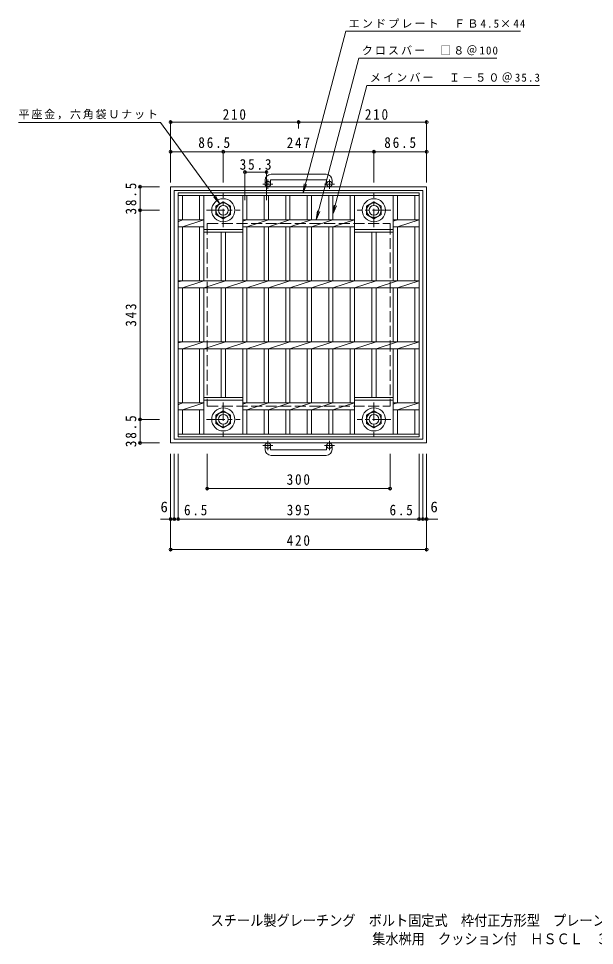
# Model space of a CAD drawing. Units: millimetres at full size, sheet at 1:6. Extents: x -828 to 1068, y -823 to 697.
# Drawn here: x -828 to 117, y -823 to 697 of the extents above; entities that cross this region are included whole.
import ezdxf
from ezdxf.enums import TextEntityAlignment as Align

# ---------------------------------------------------------------- set-up
doc = ezdxf.new("R2010")
doc.units = ezdxf.units.MM
doc.header["$LTSCALE"] = 6
doc.header["$PDMODE"] = 32
doc.header["$PDSIZE"] = 4.8
doc.linetypes.add('CHAIN1', pattern=[8, 5, -1, 1, -1])
doc.linetypes.add('DASHED3', pattern=[4, 3, -1])
for name, color, linetype, lineweight in [('E-1', 2, 'Continuous', 9), ('E-2', 3, 'Continuous', 9), ('E-4', 7, 'Continuous', 9), ('E-5', 7, 'Continuous', 9), ('F-F_F-Fﾚｲﾔ', 2, 'Continuous', 9)]:
    doc.layers.add(name, color=color, linetype=linetype, lineweight=lineweight)
doc.styles.add('ＭＳ ゴシック', font='')
doc.styles.get('ＭＳ ゴシック').set_extended_font_data('MS Gothic')

msp = doc.modelspace()

# ---------------------------------------------------------------- linework, layer by layer
at = {"layer": 'E-1'}
for p, q in [((-323.283, 441.544), (-413.283, 441.544)), ((-423.283, 431.545), (-423.283, 425.445)), ((-414.284, 431.545), (-414.284, 425.445)), ((-413.283, 432.544), (-323.283, 432.544)), ((-322.284, 431.545), (-322.284, 425.445)), ((-313.283, 431.545), (-313.283, 425.445)), ((-578.283, 420.945), (-578.283, 0.945)), ((-578.283, 420.945), (-158.283, 420.945)), ((-572.283, 414.945), (-572.283, 6.945)), ((-572.283, 414.945), (-164.284, 414.945)), ((-164.284, 414.945), (-164.284, 6.945)), ((-158.283, 420.945), (-158.283, 0.945)), ((-244.783, 396.301), (-256.784, 389.373)), ((-232.784, 389.373), (-244.783, 396.301)), ((-256.784, 389.373), (-256.784, 375.516)), ((-232.784, 375.516), (-232.784, 389.373)), ((-256.784, 375.516), (-244.783, 368.588)), ((-244.783, 368.588), (-232.784, 375.516)), ((-491.784, 53.301), (-503.784, 46.372)), ((-503.784, 46.372), (-503.784, 32.516)), ((-479.784, 46.372), (-491.784, 53.301)), ((-479.784, 32.516), (-479.784, 46.372)), ((-256.783, 46.372), (-244.782, 53.301)), ((-256.783, 32.516), (-256.783, 46.372)), ((-244.782, 53.301), (-232.783, 46.372)), ((-232.783, 46.372), (-232.783, 32.516)), ((-503.784, 32.516), (-491.784, 25.587)), ((-491.784, 25.587), (-479.784, 32.516)), ((-244.782, 25.587), (-256.783, 32.516)), ((-232.783, 32.516), (-244.782, 25.587)), ((-578.283, 0.945), (-158.283, 0.945)), ((-572.283, 6.945), (-164.284, 6.945)), ((-423.283, -9.656), (-423.283, -3.556)), ((-414.284, -9.656), (-414.284, -3.556)), ((-413.283, -10.656), (-323.283, -10.656)), ((-322.284, -9.656), (-322.284, -3.556)), ((-313.283, -9.656), (-313.283, -3.556)), ((-323.283, -19.656), (-413.283, -19.656))]:
    msp.add_line(p, q, dxfattribs=at)
at = {"layer": 'E-1', "linetype": 'CHAIN1'}
for p, q in [((-418.784, 417.337), (-418.784, 432.935)), ((-317.783, 417.337), (-317.783, 432.935)), ((-410.62, 425.445), (-427.028, 425.445)), ((-309.62, 425.445), (-326.027, 425.445)), ((-491.784, 354.808), (-491.784, 410.082)), ((-244.783, 354.808), (-244.783, 410.082)), ((-519.421, 382.445), (-464.147, 382.445)), ((-217.147, 382.445), (-272.42, 382.445)), ((-491.784, 67.08), (-491.784, 11.807)), ((-244.782, 67.08), (-244.782, 11.807)), ((-519.421, 39.444), (-464.147, 39.444)), ((-217.146, 39.444), (-272.419, 39.444)), ((-418.784, 4.551), (-418.784, -11.046)), ((-317.783, 4.551), (-317.783, -11.046)), ((-410.62, -3.556), (-427.028, -3.556)), ((-309.62, -3.556), (-326.027, -3.556))]:
    msp.add_line(p, q, dxfattribs=at)
at = {"layer": 'E-1', "linetype": 'DASHED3'}
for p, q in [((-518.283, 360.945), (-518.283, 60.944)), ((-518.283, 360.945), (-218.283, 360.945)), ((-218.283, 360.945), (-218.283, 60.944)), ((-518.283, 60.944), (-218.283, 60.944))]:
    msp.add_line(p, q, dxfattribs=at)
at = {"layer": 'E-1'}
msp.add_lwpolyline([(-479.784, 389.373), (-479.784, 375.516), (-491.784, 368.588), (-503.784, 375.516), (-503.784, 389.373), (-491.784, 396.301)], close=True, dxfattribs=at)
for centre, radius in [((-418.784, 425.445), 4.5), ((-317.783, 425.445), 4.5), ((-491.784, 382.445), 19), ((-244.783, 382.445), 19), ((-491.784, 382.445), 12), ((-491.784, 382.445), 8), ((-244.783, 382.445), 12), ((-244.783, 382.445), 8), ((-491.784, 39.444), 19), ((-491.784, 39.444), 12), ((-491.784, 39.444), 8), ((-244.782, 39.444), 19), ((-244.782, 39.444), 12), ((-244.782, 39.444), 8), ((-418.784, -3.556), 4.5), ((-317.783, -3.556), 4.5)]:
    msp.add_circle(centre, radius, dxfattribs=at)
for centre, radius, start, end in [((-413.283, 431.545), 10, 90, 180), ((-323.283, 431.545), 10, 0, 90), ((-413.283, 431.545), 1, 90, 180), ((-323.283, 431.545), 1, 0, 90), ((-413.283, -9.656), 10, 180, 270), ((-413.283, -9.656), 1, 180, 270), ((-323.283, -9.656), 10, 270, 0), ((-323.283, -9.656), 1, 270, 0)]:
    msp.add_arc(centre, radius, start, end, dxfattribs=at)
at = {"layer": 'E-2'}
for p, q in [((-565.784, 10.944), (-565.784, 410.945)), ((-565.784, 410.945), (-170.783, 410.945)), ((-170.783, 10.944), (-170.783, 410.945)), ((-565.784, 406.445), (-170.783, 406.445)), ((-558.783, 366.594), (-558.783, 406.445)), ((-530.584, 366.594), (-530.584, 406.445)), ((-523.584, 266.595), (-523.584, 406.445)), ((-459.984, 266.595), (-459.984, 406.445)), ((-452.984, 366.594), (-452.984, 406.445)), ((-424.684, 366.594), (-424.684, 406.445)), ((-417.684, 366.594), (-417.684, 406.445)), ((-389.483, 366.594), (-389.483, 406.445)), ((-382.483, 366.594), (-382.483, 406.445)), ((-354.182, 366.594), (-354.182, 406.445)), ((-347.182, 366.594), (-347.182, 406.445)), ((-318.882, 366.594), (-318.882, 406.445)), ((-311.882, 366.594), (-311.882, 406.445)), ((-283.583, 366.594), (-283.583, 406.445)), ((-276.583, 266.595), (-276.583, 406.445)), ((-212.983, 266.595), (-212.983, 406.445)), ((-205.983, 366.594), (-205.983, 406.445)), ((-177.783, 366.594), (-177.783, 406.445)), ((-565.784, 363.502), (-558.783, 366.594)), ((-565.784, 366.594), (-523.584, 366.594)), ((-558.783, 355.295), (-523.584, 366.594)), ((-459.984, 364.353), (-452.984, 366.594)), ((-459.984, 366.594), (-276.584, 366.594)), ((-452.984, 355.295), (-417.684, 366.594)), ((-417.684, 355.295), (-382.483, 366.594)), ((-382.484, 355.295), (-347.183, 366.594)), ((-347.183, 355.295), (-311.883, 366.594)), ((-311.883, 355.295), (-276.584, 366.594)), ((-170.783, 366.594), (-212.983, 366.594)), ((-205.984, 366.594), (-212.983, 364.354)), ((-205.985, 355.295), (-170.485, 366.594)), ((-565.784, 355.295), (-523.584, 355.295)), ((-558.783, 266.595), (-558.783, 355.295)), ((-530.584, 266.595), (-530.584, 355.295)), ((-523.584, 350.945), (-459.984, 350.945)), ((-459.984, 355.295), (-276.583, 355.295)), ((-452.984, 266.595), (-452.984, 355.295)), ((-424.684, 266.595), (-424.684, 355.295)), ((-417.684, 266.595), (-417.684, 355.295)), ((-389.483, 266.595), (-389.483, 355.295)), ((-382.483, 266.595), (-382.483, 355.295)), ((-354.182, 266.595), (-354.182, 355.295)), ((-347.182, 266.595), (-347.182, 355.295)), ((-318.882, 266.595), (-318.882, 355.295)), ((-311.882, 266.595), (-311.882, 355.295)), ((-283.583, 266.595), (-283.583, 355.295)), ((-276.583, 350.945), (-212.984, 350.945)), ((-170.783, 355.295), (-212.983, 355.295)), ((-205.983, 266.595), (-205.983, 355.295)), ((-177.783, 266.595), (-177.783, 355.295)), ((-523.584, 346.445), (-459.984, 346.445)), ((-495.284, 266.595), (-495.284, 346.445)), ((-488.285, 266.595), (-488.285, 346.445)), ((-276.583, 346.445), (-212.984, 346.445)), ((-248.283, 266.595), (-248.283, 346.445)), ((-241.283, 266.595), (-241.283, 346.445)), ((-565.784, 266.595), (-170.783, 266.595)), ((-565.784, 264.913), (-558.783, 266.594)), ((-558.783, 255.295), (-523.584, 266.594)), ((-523.584, 255.295), (-488.284, 266.594)), ((-488.285, 255.295), (-452.984, 266.594)), ((-452.984, 255.295), (-417.684, 266.594)), ((-417.684, 255.295), (-382.483, 266.594)), ((-382.484, 255.295), (-347.183, 266.594)), ((-347.183, 255.295), (-311.883, 266.594)), ((-311.883, 255.295), (-276.584, 266.594)), ((-276.584, 255.295), (-241.284, 266.594)), ((-241.284, 255.295), (-205.984, 266.594)), ((-205.985, 255.295), (-170.485, 266.594)), ((-565.784, 255.294), (-170.783, 255.294)), ((-558.783, 166.595), (-558.783, 255.294)), ((-530.584, 166.595), (-530.584, 255.294)), ((-523.584, 166.595), (-523.584, 255.294)), ((-495.284, 166.595), (-495.284, 255.294)), ((-488.285, 166.595), (-488.285, 255.294)), ((-459.984, 166.595), (-459.984, 255.294)), ((-452.984, 166.595), (-452.984, 255.294)), ((-424.684, 166.595), (-424.684, 255.294)), ((-417.684, 166.595), (-417.684, 255.294)), ((-389.483, 166.595), (-389.483, 255.294)), ((-382.483, 166.595), (-382.483, 255.294)), ((-354.182, 166.595), (-354.182, 255.294)), ((-347.182, 166.595), (-347.182, 255.294)), ((-318.882, 166.595), (-318.882, 255.294)), ((-311.882, 166.595), (-311.882, 255.294)), ((-283.583, 166.595), (-283.583, 255.294)), ((-276.583, 166.595), (-276.583, 255.294)), ((-248.283, 166.595), (-248.283, 255.294)), ((-241.283, 166.595), (-241.283, 255.294)), ((-212.983, 166.595), (-212.983, 255.294)), ((-205.983, 166.595), (-205.983, 255.294)), ((-177.783, 166.595), (-177.783, 255.294)), ((-565.784, 166.595), (-170.783, 166.595)), ((-565.784, 164.913), (-558.783, 166.594)), ((-565.784, 155.294), (-170.783, 155.294)), ((-558.783, 155.295), (-523.584, 166.594)), ((-558.783, 66.595), (-558.783, 155.294)), ((-530.584, 66.595), (-530.584, 155.294)), ((-523.584, 155.295), (-488.284, 166.594)), ((-523.584, 66.595), (-523.584, 155.294)), ((-495.284, 75.444), (-495.284, 155.294)), ((-488.285, 155.295), (-452.984, 166.594)), ((-488.285, 75.444), (-488.285, 155.294)), ((-459.984, 15.444), (-459.984, 155.294)), ((-452.984, 155.295), (-417.684, 166.594)), ((-452.984, 66.595), (-452.984, 155.294)), ((-424.684, 66.595), (-424.684, 155.294)), ((-417.684, 155.295), (-382.483, 166.594)), ((-417.684, 66.595), (-417.684, 155.294)), ((-389.483, 66.595), (-389.483, 155.294)), ((-382.484, 155.295), (-347.183, 166.594)), ((-382.483, 66.595), (-382.483, 155.294)), ((-354.182, 66.595), (-354.182, 155.294)), ((-347.183, 155.295), (-311.883, 166.594)), ((-347.182, 66.595), (-347.182, 155.294)), ((-318.882, 66.595), (-318.882, 155.294)), ((-311.883, 155.295), (-276.584, 166.594)), ((-311.882, 66.595), (-311.882, 155.294)), ((-283.583, 66.595), (-283.583, 155.294)), ((-276.584, 155.295), (-241.284, 166.594)), ((-276.583, 66.595), (-276.583, 155.294)), ((-248.283, 75.444), (-248.283, 155.294)), ((-241.284, 155.295), (-205.984, 166.594)), ((-241.283, 75.444), (-241.283, 155.294)), ((-212.983, 15.444), (-212.983, 155.294)), ((-205.985, 155.295), (-170.485, 166.594)), ((-205.983, 66.595), (-205.983, 155.294)), ((-177.783, 66.595), (-177.783, 155.294)), ((-565.784, 63.503), (-558.783, 66.594)), ((-459.984, 75.444), (-523.584, 75.444)), ((-459.984, 70.944), (-523.584, 70.944)), ((-523.584, 15.444), (-523.584, 66.594)), ((-459.984, 66.595), (-276.583, 66.595)), ((-452.984, 66.594), (-459.984, 64.354)), ((-452.984, 55.295), (-417.684, 66.594)), ((-417.684, 55.295), (-382.483, 66.594)), ((-382.484, 55.295), (-347.183, 66.594)), ((-347.183, 55.295), (-311.883, 66.594)), ((-276.583, 66.595), (-276.583, 66.595)), ((-276.583, 15.444), (-276.583, 66.595)), ((-212.983, 75.444), (-276.582, 75.444)), ((-212.983, 70.944), (-276.582, 70.944)), ((-170.783, 66.595), (-212.983, 66.595)), ((-205.984, 66.594), (-212.983, 64.354)), ((-205.985, 55.295), (-170.485, 66.594)), ((-565.784, 55.294), (-523.584, 55.294)), ((-558.783, 15.444), (-558.783, 55.294)), ((-530.584, 15.444), (-530.584, 55.294)), ((-459.984, 55.294), (-276.583, 55.294)), ((-452.984, 15.444), (-452.984, 55.294)), ((-424.684, 15.444), (-424.684, 55.294)), ((-417.684, 15.444), (-417.684, 55.294)), ((-389.483, 15.444), (-389.483, 55.294)), ((-382.483, 15.444), (-382.483, 55.294)), ((-354.182, 15.444), (-354.182, 55.294)), ((-347.182, 15.444), (-347.182, 55.294)), ((-318.882, 15.444), (-318.882, 55.294)), ((-311.882, 15.444), (-311.882, 55.294)), ((-283.583, 15.444), (-283.583, 55.294)), ((-170.783, 55.294), (-212.983, 55.294)), ((-205.983, 15.444), (-205.983, 55.294)), ((-177.783, 15.444), (-177.783, 55.294)), ((-170.783, 15.444), (-565.784, 15.444)), ((-170.783, 10.944), (-565.784, 10.944))]:
    msp.add_line(p, q, dxfattribs=at)
for points in [[(-565.784, 66.595), (-523.584, 66.595), (-523.582, 66.595)], [(-558.783, 55.295), (-523.584, 66.594), (-523.582, 66.595)], [(-311.883, 55.295), (-276.583, 66.595), (-276.583, 66.595)]]:
    msp.add_lwpolyline(points, dxfattribs=at)
at = {"layer": 'E-4'}
for p, q in [((-578.283, 528.779), (-578.283, 432.945)), ((-578.283, 526.979), (-368.283, 526.979)), ((-368.283, 528.779), (-368.283, 516.505)), ((-368.283, 526.979), (-158.283, 526.979)), ((-158.283, 528.779), (-158.283, 432.945)), ((-578.283, 480.235), (-578.283, 428.082)), ((-578.283, 478.435), (-491.783, 478.435)), ((-491.783, 480.235), (-491.783, 428.082)), ((-491.783, 478.435), (-244.783, 478.435)), ((-244.783, 480.235), (-244.783, 428.082)), ((-244.783, 478.435), (-158.283, 478.435)), ((-158.283, 480.235), (-158.283, 428.082)), ((-456.285, 446.845), (-456.285, 398.86)), ((-456.285, 445.045), (-420.985, 445.045)), ((-420.985, 446.845), (-420.985, 398.86)), ((-630.083, 420.945), (-596.283, 420.945)), ((-628.283, 382.445), (-628.283, 420.945)), ((-630.083, 382.445), (-596.283, 382.445)), ((-628.283, 39.444), (-628.283, 382.445)), ((-630.083, 39.444), (-596.283, 39.444)), ((-628.283, 0.944), (-628.283, 39.444)), ((-630.083, 0.944), (-596.283, 0.944)), ((-578.283, -175.856), (-578.283, -17.056)), ((-572.283, -125.856), (-572.283, -17.056)), ((-565.784, -125.856), (-565.784, -17.056)), ((-518.283, -75.856), (-518.283, -17.056)), ((-218.283, -75.856), (-218.283, -17.056)), ((-170.783, -125.856), (-170.783, -17.056)), ((-164.283, -125.856), (-164.283, -17.056)), ((-158.283, -175.856), (-158.283, -17.056)), ((-518.283, -74.056), (-218.283, -74.056)), ((-594.739, -124.056), (-572.283, -124.056)), ((-572.283, -124.056), (-565.784, -124.056)), ((-565.784, -124.056), (-170.783, -124.056)), ((-170.783, -124.056), (-164.283, -124.056)), ((-164.283, -124.056), (-139.993, -124.056)), ((-578.283, -174.056), (-158.283, -174.056))]:
    msp.add_line(p, q, dxfattribs=at)
for p in [(-578.283, 526.979), (-368.283, 526.979), (-158.283, 526.979), (-578.283, 478.435), (-491.783, 478.435), (-244.783, 478.435), (-158.283, 478.435), (-456.285, 445.045), (-420.985, 445.045), (-628.283, 420.945), (-628.283, 382.445), (-628.283, 39.444), (-628.283, 0.944), (-518.283, -74.056), (-218.283, -74.056), (-578.283, -124.056), (-572.283, -124.056), (-565.784, -124.056), (-170.783, -124.056), (-164.283, -124.056), (-158.283, -124.056), (-578.283, -174.056), (-158.283, -174.056)]:
    msp.add_point(p, dxfattribs=at)
at = {"layer": 'E-5'}
for p, q in [((-361.033, 410.945), (-291.052, 676.113)), ((-291.052, 676.113), (-4.588, 676.113)), ((-339.441, 366.594), (-269.5, 631.613)), ((-269.5, 631.613), (-42.998, 631.613)), ((-311.882, 375.85), (-256.345, 587.114)), ((-256.345, 587.114), (26.94, 587.114)), ((-594.627, 526.285), (-827.627, 526.285)), ((-497.212, 393.147), (-594.627, 526.285)), ((-361.033, 410.945), (-359.075, 425.816)), ((-361.033, 410.945), (-355.293, 424.803)), ((-497.212, 393.147), (-507.574, 403.993)), ((-497.212, 393.147), (-504.414, 406.305)), ((-339.441, 366.594), (-337.483, 381.466)), ((-339.441, 366.594), (-333.701, 380.452)), ((-311.882, 375.85), (-309.924, 390.722)), ((-311.882, 375.85), (-306.142, 389.708))]:
    msp.add_line(p, q, dxfattribs=at)

# ---------------------------------------------------------------- texts
at = {"layer": 'E-4', "color": 2, "style": 'ＭＳ ゴシック'}
for p in [(-594.739, -118.056), (-151.993, -118.056)]:
    msp.add_text('6', height=17.6, dxfattribs=at).set_placement(p, align=Align.BOTTOM_LEFT)
at = {"layer": 'E-4', "color": 2, "char_height": 17.6, "attachment_point": 7, "style": 'ＭＳ ゴシック'}
for s, insert in [('\\T1.27;\\W0.9;210', (-492.783, 530.579)), ('\\T1.27;\\W0.9;210', (-259.614, 530.579)), ('\\T1.28;\\W0.9;86.5', (-532.783, 484.435)), ('\\T1.27;\\W0.9;247', (-387.783, 484.435)), ('\\T1.28;\\W0.9;86.5', (-227.783, 484.435)), ('\\T1.28;\\W0.9;35.3', (-464.885, 448.645)), ('\\T1.27;\\W0.9;300', (-387.783, -68.056)), ('\\T1.27;\\W0.9;6.5', (-556.225, -118.056)), ('\\T1.27;\\W0.9;395', (-387.783, -118.056)), ('\\T1.27;\\W0.9;6.5', (-219.132, -118.056)), ('\\T1.27;\\W0.9;420', (-387.783, -168.056))]:
    msp.add_mtext(s, dxfattribs=dict(at, insert=insert))
at = {"layer": 'E-4', "color": 2, "char_height": 17.6, "attachment_point": 7, "rotation": 90, "style": 'ＭＳ ゴシック'}
for s, insert in [('\\T1.28;\\W0.9;38.5', (-634.283, 375.445)), ('\\T1.27;\\W0.9;343', (-634.283, 191.444)), ('\\T1.28;\\W0.9;38.5', (-634.283, -6.056))]:
    msp.add_mtext(s, dxfattribs=dict(at, insert=insert))
at = {"layer": 'E-5', "char_height": 13.2, "attachment_point": 7, "style": 'ＭＳ ゴシック'}
for s, insert in [('\\T1.2;エンドプレート\u3000ＦＢ4.5×44', (-286.052, 681.113)), ('\\T1.19;クロスバー\u3000□８＠100', (-264.5, 636.613)), ('\\T1.2;メインバー\u3000Ｉ－５０＠35.3', (-251.345, 592.114)), ('\\T1.17;平座金，六角袋Ｕナット', (-827.627, 531.285))]:
    msp.add_mtext(s, dxfattribs=dict(at, insert=insert))
at = {"layer": 'F-F_F-Fﾚｲﾔ', "style": 'ＭＳ ゴシック', "width": 0.9}
for s, p in [('スチール製グレーチング\u3000ボルト固定式\u3000枠付正方形型\u3000プレーンタイプ', (-512.598, -796.274)), ('集水桝用\u3000クッション付\u3000ＨＳＣＬ\u3000３３５０－ｂ', (-247.575, -826.488))]:
    msp.add_text(s, height=17.6, dxfattribs=at).set_placement(p, align=Align.BOTTOM_LEFT)

doc.saveas('drawing.dxf')
